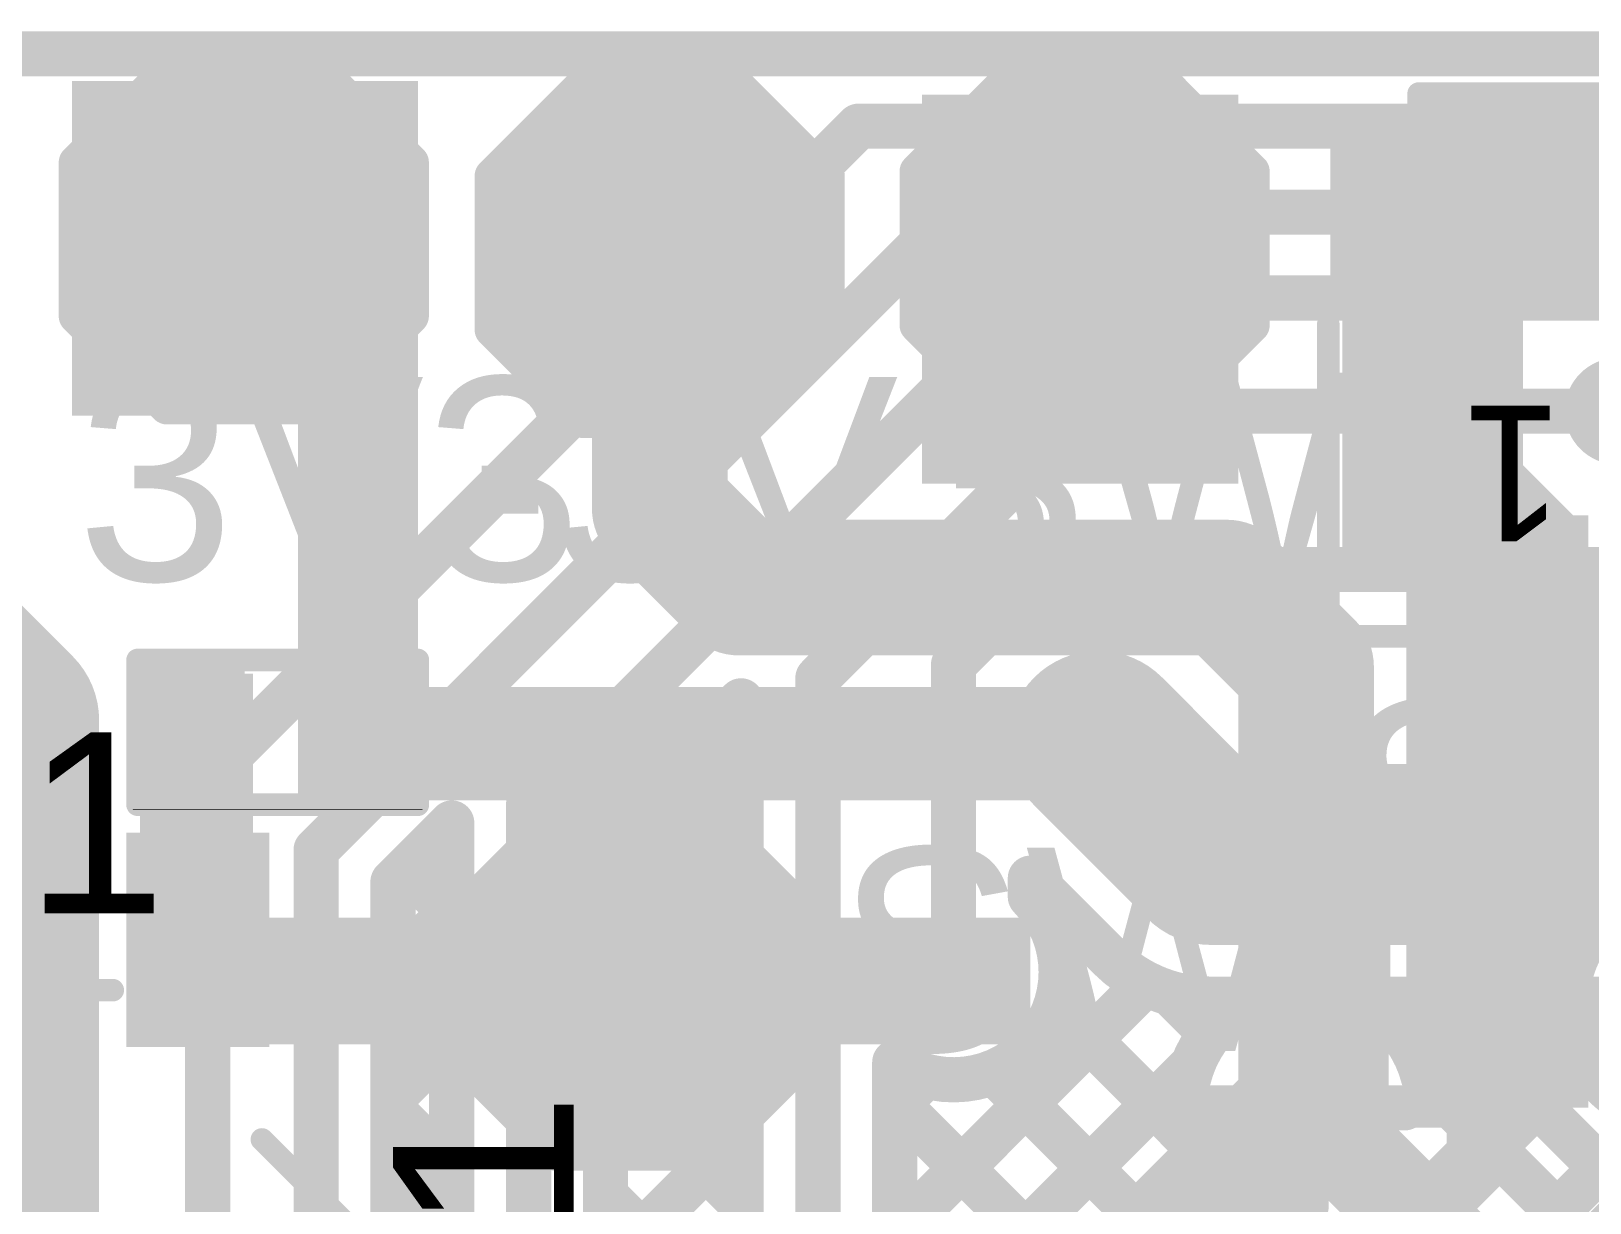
# Model space of a CAD drawing. Header units: millimetres. Extents: x -0.14 to 1.19, y -0.12 to 0.99.
# Drawn here: x 0.151 to 0.4958, y 0.73 to 0.989 of the extents above; entities that cross this region are included whole.
import ezdxf

# ---------------------------------------------------------------- set-up
doc = ezdxf.new("R2010")
doc.units = ezdxf.units.MM
doc.header["$MEASUREMENT"] = 0
for name, color, linetype in [('BottomLayer', 5, 'Continuous'), ('Mechanical2', 216, 'Continuous'), ('TopLayer', 1, 'Continuous'), ('TopOverlay', 2, 'Continuous'), ('TopPaste', 8, 'Continuous'), ('TopSolder', 216, 'Continuous'), ('ViaHoleLayer', 16, 'Continuous')]:
    doc.layers.add(name, color=color, linetype=linetype)
doc.styles.add('Arial', font='', dxfattribs={"height": 0.2})
doc.styles.get('Arial').set_extended_font_data('Arial')

# ---------------------------------------------------------------- blocks, each defined once
blk = doc.blocks.new('T__________1')
at = {"layer": 'TopLayer'}
blk.add_hatch(color=1, dxfattribs=at).paths.add_polyline_path([(0.015, 0.03), (-0.015, 0.03), (-0.03, 0.015), (-0.03, -0.015), (-0.015, -0.03), (0.015, -0.03), (0.03, -0.015), (0.03, 0.015)])
at = {"layer": 'TopPaste'}
blk.add_hatch(color=8, dxfattribs=at).paths.add_polyline_path([(0.015, 0.03), (-0.015, 0.03), (-0.03, 0.015), (-0.03, -0.015), (-0.015, -0.03), (0.015, -0.03), (0.03, -0.015), (0.03, 0.015)])
at = {"layer": 'TopSolder'}
blk.add_hatch(color=216, dxfattribs=at).paths.add_polyline_path([(0.017, 0.034), (-0.017, 0.034), (-0.034, 0.017), (-0.034, -0.017), (-0.017, -0.034), (0.017, -0.034), (0.034, -0.017), (0.034, 0.017)])
at = {"layer": 'TopOverlay', "const_width": 0.00787}
for points in [[(-0.037, 0.017), (-0.017, 0.037)], [(-0.017, 0.037), (0.017, 0.037)], [(-0.017, 0.037), (0.017, 0.037)], [(0.017, 0.037), (0.037, 0.017)], [(-0.037, -0.017), (-0.037, 0.017)], [(0.037, -0.017), (0.037, 0.017)], [(-0.037, -0.017), (-0.017, -0.037)], [(0.017, -0.037), (0.037, -0.017)], [(-0.017, -0.037), (0.017, -0.037)], [(-0.017, -0.037), (0.017, -0.037)]]:
    blk.add_lwpolyline(points, dxfattribs=at)
at = {"layer": 'TopOverlay', "const_width": 0.00394}
for points in [[(-0.01897, 0.037, 1), (-0.01503, 0.037, 1)], [(-0.01897, 0.037, 1), (-0.01503, 0.037, 1)], [(-0.01897, 0.037, 1), (-0.01503, 0.037, 1)], [(0.01503, 0.037, 1), (0.01897, 0.037, 1)], [(0.01503, 0.037, 1), (0.01897, 0.037, 1)], [(0.01503, 0.037, 1), (0.01897, 0.037, 1)], [(-0.03897, 0.017, 1), (-0.03503, 0.017, 1)], [(-0.03897, 0.017, 1), (-0.03503, 0.017, 1)], [(0.03503, 0.017, 1), (0.03897, 0.017, 1)], [(0.03503, 0.017, 1), (0.03897, 0.017, 1)], [(-0.03897, -0.017, 1), (-0.03503, -0.017, 1)], [(-0.03897, -0.017, 1), (-0.03503, -0.017, 1)], [(0.03503, -0.017, 1), (0.03897, -0.017, 1)], [(0.03503, -0.017, 1), (0.03897, -0.017, 1)], [(-0.01897, -0.037, 1), (-0.01503, -0.037, 1)], [(-0.01897, -0.037, 1), (-0.01503, -0.037, 1)], [(-0.01897, -0.037, 1), (-0.01503, -0.037, 1)], [(0.01503, -0.037, 1), (0.01897, -0.037, 1)], [(0.01503, -0.037, 1), (0.01897, -0.037, 1)], [(0.01503, -0.037, 1), (0.01897, -0.037, 1)]]:
    blk.add_lwpolyline(points, format="xyb", close=True, dxfattribs=at)
blk = doc.blocks.new('T__________2')
at = {"layer": 'TopLayer'}
blk.add_hatch(color=1, dxfattribs=at).paths.add_polyline_path([(0.015, 0.03), (-0.015, 0.03), (-0.03, 0.015), (-0.03, -0.015), (-0.015, -0.03), (0.015, -0.03), (0.03, -0.015), (0.03, 0.015)])
at = {"layer": 'TopPaste'}
blk.add_hatch(color=8, dxfattribs=at).paths.add_polyline_path([(0.015, 0.03), (-0.015, 0.03), (-0.03, 0.015), (-0.03, -0.015), (-0.015, -0.03), (0.015, -0.03), (0.03, -0.015), (0.03, 0.015)])
at = {"layer": 'TopSolder'}
blk.add_hatch(color=216, dxfattribs=at).paths.add_polyline_path([(0.017, 0.034), (-0.017, 0.034), (-0.034, 0.017), (-0.034, -0.017), (-0.017, -0.034), (0.017, -0.034), (0.034, -0.017), (0.034, 0.017)])
at = {"layer": 'TopOverlay', "const_width": 0.00787}
for points in [[(-0.037, 0.017), (-0.017, 0.037)], [(-0.017, 0.037), (0.017, 0.037)], [(-0.017, 0.037), (0.017, 0.037)], [(0.017, 0.037), (0.037, 0.017)], [(-0.037, -0.017), (-0.037, 0.017)], [(0.037, -0.017), (0.037, 0.017)], [(-0.037, -0.017), (-0.017, -0.037)], [(0.017, -0.037), (0.037, -0.017)], [(-0.017, -0.037), (0.017, -0.037)], [(-0.017, -0.037), (0.017, -0.037)]]:
    blk.add_lwpolyline(points, dxfattribs=at)
at = {"layer": 'TopOverlay', "const_width": 0.00394}
for points in [[(-0.01897, 0.037, 1), (-0.01503, 0.037, 1)], [(-0.01897, 0.037, 1), (-0.01503, 0.037, 1)], [(-0.01897, 0.037, 1), (-0.01503, 0.037, 1)], [(0.01503, 0.037, 1), (0.01897, 0.037, 1)], [(0.01503, 0.037, 1), (0.01897, 0.037, 1)], [(0.01503, 0.037, 1), (0.01897, 0.037, 1)], [(-0.03897, 0.017, 1), (-0.03503, 0.017, 1)], [(-0.03897, 0.017, 1), (-0.03503, 0.017, 1)], [(0.03503, 0.017, 1), (0.03897, 0.017, 1)], [(0.03503, 0.017, 1), (0.03897, 0.017, 1)], [(-0.03897, -0.017, 1), (-0.03503, -0.017, 1)], [(-0.03897, -0.017, 1), (-0.03503, -0.017, 1)], [(0.03503, -0.017, 1), (0.03897, -0.017, 1)], [(0.03503, -0.017, 1), (0.03897, -0.017, 1)], [(-0.01897, -0.037, 1), (-0.01503, -0.037, 1)], [(-0.01897, -0.037, 1), (-0.01503, -0.037, 1)], [(-0.01897, -0.037, 1), (-0.01503, -0.037, 1)], [(0.01503, -0.037, 1), (0.01897, -0.037, 1)], [(0.01503, -0.037, 1), (0.01897, -0.037, 1)], [(0.01503, -0.037, 1), (0.01897, -0.037, 1)]]:
    blk.add_lwpolyline(points, format="xyb", close=True, dxfattribs=at)
blk = doc.blocks.new('FH34SRJ_12S_0_5SH_50___19')
at = {"layer": 'TopLayer'}
for points in [[(-0.11417, 0.06496), (-0.10236, 0.06496), (-0.10236, 0.03346), (-0.11417, 0.03346)], [(-0.09449, 0.06496), (-0.08268, 0.06496), (-0.08268, 0.03346), (-0.09449, 0.03346)], [(-0.0748, 0.06496), (-0.06299, 0.06496), (-0.06299, 0.03346), (-0.0748, 0.03346)], [(-0.05512, 0.06496), (-0.04331, 0.06496), (-0.04331, 0.03346), (-0.05512, 0.03346)], [(-0.03543, 0.06496), (-0.02362, 0.06496), (-0.02362, 0.03346), (-0.03543, 0.03346)], [(-0.01575, 0.06496), (-0.00394, 0.06496), (-0.00394, 0.03346), (-0.01575, 0.03346)], [(0.00394, 0.06496), (0.01575, 0.06496), (0.01575, 0.03346), (0.00394, 0.03346)], [(0.02362, 0.06496), (0.03543, 0.06496), (0.03543, 0.03346), (0.02362, 0.03346)], [(0.04331, 0.06496), (0.05512, 0.06496), (0.05512, 0.03346), (0.04331, 0.03346)], [(0.06299, 0.06496), (0.0748, 0.06496), (0.0748, 0.03346), (0.06299, 0.03346)], [(0.08268, 0.06496), (0.09449, 0.06496), (0.09449, 0.03346), (0.08268, 0.03346)], [(0.10236, 0.06496), (0.11417, 0.06496), (0.11417, 0.03346), (0.10236, 0.03346)], [(-0.15552, -0.03346), (-0.13977, -0.03346), (-0.13977, -0.06496), (-0.15552, -0.06496)], [(0.13977, -0.03346), (0.15552, -0.03346), (0.15552, -0.06496), (0.13977, -0.06496)]]:
    blk.add_hatch(color=1, dxfattribs=at).paths.add_polyline_path(points)
at = {"layer": 'TopPaste'}
for points in [[(-0.11417, 0.06496), (-0.10236, 0.06496), (-0.10236, 0.03346), (-0.11417, 0.03346)], [(-0.09449, 0.06496), (-0.08268, 0.06496), (-0.08268, 0.03346), (-0.09449, 0.03346)], [(-0.0748, 0.06496), (-0.06299, 0.06496), (-0.06299, 0.03346), (-0.0748, 0.03346)], [(-0.05512, 0.06496), (-0.04331, 0.06496), (-0.04331, 0.03346), (-0.05512, 0.03346)], [(-0.03543, 0.06496), (-0.02362, 0.06496), (-0.02362, 0.03346), (-0.03543, 0.03346)], [(-0.01575, 0.06496), (-0.00394, 0.06496), (-0.00394, 0.03346), (-0.01575, 0.03346)], [(0.00394, 0.06496), (0.01575, 0.06496), (0.01575, 0.03346), (0.00394, 0.03346)], [(0.02362, 0.06496), (0.03543, 0.06496), (0.03543, 0.03346), (0.02362, 0.03346)], [(0.04331, 0.06496), (0.05512, 0.06496), (0.05512, 0.03346), (0.04331, 0.03346)], [(0.06299, 0.06496), (0.0748, 0.06496), (0.0748, 0.03346), (0.06299, 0.03346)], [(0.08268, 0.06496), (0.09449, 0.06496), (0.09449, 0.03346), (0.08268, 0.03346)], [(0.10236, 0.06496), (0.11417, 0.06496), (0.11417, 0.03346), (0.10236, 0.03346)], [(-0.15552, -0.03346), (-0.13977, -0.03346), (-0.13977, -0.06496), (-0.15552, -0.06496)], [(0.13977, -0.03346), (0.15552, -0.03346), (0.15552, -0.06496), (0.13977, -0.06496)]]:
    blk.add_hatch(color=8, dxfattribs=at).paths.add_polyline_path(points)
at = {"layer": 'TopSolder'}
for points in [[(-0.11817, 0.06896), (-0.09836, 0.06896), (-0.09836, 0.02946), (-0.11817, 0.02946)], [(-0.09849, 0.06896), (-0.07868, 0.06896), (-0.07868, 0.02946), (-0.09849, 0.02946)], [(-0.0788, 0.06896), (-0.05899, 0.06896), (-0.05899, 0.02946), (-0.0788, 0.02946)], [(-0.05912, 0.06896), (-0.03931, 0.06896), (-0.03931, 0.02946), (-0.05912, 0.02946)], [(-0.03943, 0.06896), (-0.01962, 0.06896), (-0.01962, 0.02946), (-0.03943, 0.02946)], [(-0.01975, 0.06896), (0.00006, 0.06896), (0.00006, 0.02946), (-0.01975, 0.02946)], [(-0.00006, 0.06896), (0.01975, 0.06896), (0.01975, 0.02946), (-0.00006, 0.02946)], [(0.01962, 0.06896), (0.03943, 0.06896), (0.03943, 0.02946), (0.01962, 0.02946)], [(0.03931, 0.06896), (0.05912, 0.06896), (0.05912, 0.02946), (0.03931, 0.02946)], [(0.05899, 0.06896), (0.0788, 0.06896), (0.0788, 0.02946), (0.05899, 0.02946)], [(0.07868, 0.06896), (0.09849, 0.06896), (0.09849, 0.02946), (0.07868, 0.02946)], [(0.09836, 0.06896), (0.11817, 0.06896), (0.11817, 0.02946), (0.09836, 0.02946)], [(-0.15952, -0.02946), (-0.13577, -0.02946), (-0.13577, -0.06896), (-0.15952, -0.06896)], [(0.13577, -0.02946), (0.15952, -0.02946), (0.15952, -0.06896), (0.13577, -0.06896)]]:
    blk.add_hatch(color=216, dxfattribs=at).paths.add_polyline_path(points)
at = {"layer": 'TopOverlay'}
for points, const_width in [([(0.128, 0.064), (0.122, 0.058)], 0.00787), ([(0.128, 0.064), (0.128, 0.052)], 0.00787), ([(0.128, 0.052), (0.122, 0.058)], 0.00787), ([(-0.16, 0.043), (-0.16, -0.026)], 0.005), ([(-0.124, 0.043), (-0.16, 0.043)], 0.005), ([(0.16, 0.043), (0.124, 0.043)], 0.005), ([(0.16, 0.043), (0.16, -0.026)], 0.005), ([(-0.14, -0.071), (-0.14, -0.07698)], 0.005), ([(0.14, -0.071), (0.14, -0.077)], 0.005), ([(0.13998, -0.07698), (-0.14, -0.07698)], 0.005)]:
    blk.add_lwpolyline(points, dxfattribs=dict(at, const_width=const_width))
for points, const_width in [([(0.12603, 0.064, 1), (0.12997, 0.064, 1)], 0.00394), ([(0.12603, 0.064, 1), (0.12997, 0.064, 1)], 0.00394), ([(0.12003, 0.058, 1), (0.12397, 0.058, 1)], 0.00394), ([(0.12003, 0.058, 1), (0.12397, 0.058, 1)], 0.00394), ([(0.12603, 0.052, 1), (0.12997, 0.052, 1)], 0.00394), ([(0.12603, 0.052, 1), (0.12997, 0.052, 1)], 0.00394), ([(-0.16125, 0.043, 1), (-0.15875, 0.043, 1)], 0.0025), ([(-0.16125, 0.043, 1), (-0.15875, 0.043, 1)], 0.0025), ([(-0.12525, 0.043, 1), (-0.12275, 0.043, 1)], 0.0025), ([(0.12275, 0.043, 1), (0.12525, 0.043, 1)], 0.0025), ([(0.15875, 0.043, 1), (0.16125, 0.043, 1)], 0.0025), ([(0.15875, 0.043, 1), (0.16125, 0.043, 1)], 0.0025), ([(-0.16125, -0.026, 1), (-0.15875, -0.026, 1)], 0.0025), ([(0.15875, -0.026, 1), (0.16125, -0.026, 1)], 0.0025), ([(-0.14125, -0.071, 1), (-0.13875, -0.071, 1)], 0.0025), ([(0.13875, -0.071, 1), (0.14125, -0.071, 1)], 0.0025), ([(-0.14125, -0.07698, 1), (-0.13875, -0.07698, 1)], 0.0025), ([(-0.14125, -0.07698, 1), (-0.13875, -0.07698, 1)], 0.0025), ([(0.13873, -0.07698, 1), (0.14123, -0.07698, 1)], 0.0025), ([(0.13875, -0.077, 1), (0.14125, -0.077, 1)], 0.0025)]:
    blk.add_lwpolyline(points, format="xyb", close=True, dxfattribs=dict(at, const_width=const_width))
blk.add_text('1', height=0.03, dxfattribs=at).set_placement((0.108, -0.008))
blk = doc.blocks.new('TEST_POINT_28')
at = {"layer": 'TopLayer'}
blk.add_hatch(color=1, dxfattribs=at).paths.add_polyline_path([(0.015, 0.03), (-0.015, 0.03), (-0.03, 0.015), (-0.03, -0.015), (-0.015, -0.03), (0.015, -0.03), (0.03, -0.015), (0.03, 0.015)])
at = {"layer": 'TopPaste'}
blk.add_hatch(color=8, dxfattribs=at).paths.add_polyline_path([(0.015, 0.03), (-0.015, 0.03), (-0.03, 0.015), (-0.03, -0.015), (-0.015, -0.03), (0.015, -0.03), (0.03, -0.015), (0.03, 0.015)])
at = {"layer": 'TopSolder'}
blk.add_hatch(color=216, dxfattribs=at).paths.add_polyline_path([(0.017, 0.034), (-0.017, 0.034), (-0.034, 0.017), (-0.034, -0.017), (-0.017, -0.034), (0.017, -0.034), (0.034, -0.017), (0.034, 0.017)])
at = {"layer": 'TopOverlay', "const_width": 0.00787}
for points in [[(-0.017, 0.037), (-0.037, 0.017)], [(-0.017, 0.037), (0.017, 0.037)], [(-0.017, 0.037), (0.017, 0.037)], [(0.017, 0.037), (0.037, 0.017)], [(-0.037, 0.017), (-0.037, -0.017)], [(0.037, 0.017), (0.037, -0.017)], [(-0.037, -0.017), (-0.017, -0.037)], [(0.037, -0.017), (0.017, -0.037)], [(-0.017, -0.037), (0.017, -0.037)], [(-0.017, -0.037), (0.017, -0.037)]]:
    blk.add_lwpolyline(points, dxfattribs=at)
at = {"layer": 'TopOverlay', "const_width": 0.00394}
for points in [[(-0.01897, 0.037, 1), (-0.01503, 0.037, 1)], [(-0.01897, 0.037, 1), (-0.01503, 0.037, 1)], [(-0.01897, 0.037, 1), (-0.01503, 0.037, 1)], [(0.01503, 0.037, 1), (0.01897, 0.037, 1)], [(0.01503, 0.037, 1), (0.01897, 0.037, 1)], [(0.01503, 0.037, 1), (0.01897, 0.037, 1)], [(-0.03897, 0.017, 1), (-0.03503, 0.017, 1)], [(-0.03897, 0.017, 1), (-0.03503, 0.017, 1)], [(0.03503, 0.017, 1), (0.03897, 0.017, 1)], [(0.03503, 0.017, 1), (0.03897, 0.017, 1)], [(-0.03897, -0.017, 1), (-0.03503, -0.017, 1)], [(-0.03897, -0.017, 1), (-0.03503, -0.017, 1)], [(0.03503, -0.017, 1), (0.03897, -0.017, 1)], [(0.03503, -0.017, 1), (0.03897, -0.017, 1)], [(-0.01897, -0.037, 1), (-0.01503, -0.037, 1)], [(-0.01897, -0.037, 1), (-0.01503, -0.037, 1)], [(-0.01897, -0.037, 1), (-0.01503, -0.037, 1)], [(0.01503, -0.037, 1), (0.01897, -0.037, 1)], [(0.01503, -0.037, 1), (0.01897, -0.037, 1)], [(0.01503, -0.037, 1), (0.01897, -0.037, 1)]]:
    blk.add_lwpolyline(points, format="xyb", close=True, dxfattribs=at)
blk = doc.blocks.new('TEST_POINT_29')
at = {"layer": 'TopLayer'}
blk.add_hatch(color=1, dxfattribs=at).paths.add_polyline_path([(0.015, 0.03), (-0.015, 0.03), (-0.03, 0.015), (-0.03, -0.015), (-0.015, -0.03), (0.015, -0.03), (0.03, -0.015), (0.03, 0.015)])
at = {"layer": 'TopPaste'}
blk.add_hatch(color=8, dxfattribs=at).paths.add_polyline_path([(0.015, 0.03), (-0.015, 0.03), (-0.03, 0.015), (-0.03, -0.015), (-0.015, -0.03), (0.015, -0.03), (0.03, -0.015), (0.03, 0.015)])
at = {"layer": 'TopSolder'}
blk.add_hatch(color=216, dxfattribs=at).paths.add_polyline_path([(0.017, 0.034), (-0.017, 0.034), (-0.034, 0.017), (-0.034, -0.017), (-0.017, -0.034), (0.017, -0.034), (0.034, -0.017), (0.034, 0.017)])
at = {"layer": 'TopOverlay', "const_width": 0.00787}
for points in [[(-0.017, 0.037), (-0.037, 0.017)], [(0.017, 0.037), (-0.017, 0.037)], [(0.017, 0.037), (-0.017, 0.037)], [(0.037, 0.017), (0.017, 0.037)], [(-0.037, 0.017), (-0.037, -0.017)], [(0.037, 0.017), (0.037, -0.017)], [(-0.017, -0.037), (-0.037, -0.017)], [(0.037, -0.017), (0.017, -0.037)], [(0.017, -0.037), (-0.017, -0.037)], [(0.017, -0.037), (-0.017, -0.037)]]:
    blk.add_lwpolyline(points, dxfattribs=at)
at = {"layer": 'TopOverlay', "const_width": 0.00394}
for points in [[(-0.01897, 0.037, 1), (-0.01503, 0.037, 1)], [(-0.01897, 0.037, 1), (-0.01503, 0.037, 1)], [(-0.01897, 0.037, 1), (-0.01503, 0.037, 1)], [(0.01503, 0.037, 1), (0.01897, 0.037, 1)], [(0.01503, 0.037, 1), (0.01897, 0.037, 1)], [(0.01503, 0.037, 1), (0.01897, 0.037, 1)], [(-0.03897, 0.017, 1), (-0.03503, 0.017, 1)], [(-0.03897, 0.017, 1), (-0.03503, 0.017, 1)], [(0.03503, 0.017, 1), (0.03897, 0.017, 1)], [(0.03503, 0.017, 1), (0.03897, 0.017, 1)], [(-0.03897, -0.017, 1), (-0.03503, -0.017, 1)], [(-0.03897, -0.017, 1), (-0.03503, -0.017, 1)], [(0.03503, -0.017, 1), (0.03897, -0.017, 1)], [(0.03503, -0.017, 1), (0.03897, -0.017, 1)], [(-0.01897, -0.037, 1), (-0.01503, -0.037, 1)], [(-0.01897, -0.037, 1), (-0.01503, -0.037, 1)], [(-0.01897, -0.037, 1), (-0.01503, -0.037, 1)], [(0.01503, -0.037, 1), (0.01897, -0.037, 1)], [(0.01503, -0.037, 1), (0.01897, -0.037, 1)], [(0.01503, -0.037, 1), (0.01897, -0.037, 1)]]:
    blk.add_lwpolyline(points, format="xyb", close=True, dxfattribs=at)
blk = doc.blocks.new('R___0402_31')
at = {"layer": 'TopLayer'}
for points in [[(-0.0275, -0.0125), (-0.0275, 0.0125), (-0.0095, 0.0125), (-0.0095, -0.0125)], [(0.0095, -0.0125), (0.0095, 0.0125), (0.0275, 0.0125), (0.0275, -0.0125)]]:
    blk.add_hatch(color=1, dxfattribs=at).paths.add_polyline_path(points)
at = {"layer": 'TopPaste'}
for points in [[(-0.0275, -0.0125), (-0.0275, 0.0125), (-0.0095, 0.0125), (-0.0095, -0.0125)], [(0.0095, -0.0125), (0.0095, 0.0125), (0.0275, 0.0125), (0.0275, -0.0125)]]:
    blk.add_hatch(color=8, dxfattribs=at).paths.add_polyline_path(points)
at = {"layer": 'TopSolder'}
for points in [[(-0.02967, -0.01467), (-0.02967, 0.01467), (-0.00733, 0.01467), (-0.00733, -0.01467)], [(0.00733, -0.01467), (0.00733, 0.01467), (0.02967, 0.01467), (0.02967, -0.01467)]]:
    blk.add_hatch(color=216, dxfattribs=at).paths.add_polyline_path(points)
at = {"layer": 'TopOverlay'}
for points, const_width in [([(-0.031, 0.016), (0.031, 0.016)], 0.005), ([(-0.031, -0.016), (-0.031, 0.016)], 0.005), ([(0.031, -0.016), (0.031, 0.016)], 0.005), ([(-0.031, -0.016), (0.031, -0.016)], 0.005), ([(-0.032, -0.017), (0.032, -0.017)], 0.000127)]:
    blk.add_lwpolyline(points, dxfattribs=dict(at, const_width=const_width))
for points, const_width in [([(-0.03225, 0.016, 1), (-0.02975, 0.016, 1)], 0.0025), ([(-0.03225, 0.016, 1), (-0.02975, 0.016, 1)], 0.0025), ([(0.02975, 0.016, 1), (0.03225, 0.016, 1)], 0.0025), ([(0.02975, 0.016, 1), (0.03225, 0.016, 1)], 0.0025), ([(-0.03225, -0.016, 1), (-0.02975, -0.016, 1)], 0.0025), ([(-0.03225, -0.016, 1), (-0.02975, -0.016, 1)], 0.0025), ([(0.02975, -0.016, 1), (0.03225, -0.016, 1)], 0.0025), ([(0.02975, -0.016, 1), (0.03225, -0.016, 1)], 0.0025), ([(-0.03203, -0.017, 1), (-0.03197, -0.017, 1)], 0.0000635), ([(0.03197, -0.017, 1), (0.03203, -0.017, 1)], 0.0000635)]:
    blk.add_lwpolyline(points, format="xyb", close=True, dxfattribs=dict(at, const_width=const_width))
blk = doc.blocks.new('TC_0522C_1_7_260G__33')
at = {"layer": 'TopLayer'}
blk.add_hatch(color=1, dxfattribs=at).paths.add_polyline_path([(0.09843, -0.06102), (0.1378, -0.06102), (0.1378, -0.08465), (0.09843, -0.08465)])
at = {"layer": 'TopPaste'}
blk.add_hatch(color=8, dxfattribs=at).paths.add_polyline_path([(0.09843, -0.06102), (0.1378, -0.06102), (0.1378, -0.08465), (0.09843, -0.08465)])
at = {"layer": 'TopSolder'}
blk.add_hatch(color=216, dxfattribs=at).paths.add_polyline_path([(0.09443, -0.05702), (0.1418, -0.05702), (0.1418, -0.08865), (0.09443, -0.08865)])
at = {"layer": 'TopOverlay', "const_width": 0.005}
for points in [[(0.107, 0.056), (0.107, -0.054)], [(0.074, -0.087), (0.056, -0.105)]]:
    blk.add_lwpolyline(points, dxfattribs=at)
at = {"layer": 'TopOverlay', "const_width": 0.0025}
for points in [[(0.10575, -0.054, 1), (0.10825, -0.054, 1)], [(0.07275, -0.087, 1), (0.07525, -0.087, 1)]]:
    blk.add_lwpolyline(points, format="xyb", close=True, dxfattribs=at)

msp = doc.modelspace()

# ---------------------------------------------------------------- hatches: boundary and pattern name
at = {"layer": 'BottomLayer'}
h = msp.add_hatch(color=5, dxfattribs=at)
edge = h.paths.add_edge_path()
edge.add_arc((0.384, 0.905), 0.01181, 0, 360)
h = msp.add_hatch(color=5, dxfattribs=at)
edge = h.paths.add_edge_path()
edge.add_arc((0.502, 0.905), 0.01181, 0, 360)
h = msp.add_hatch(color=5, dxfattribs=at)
edge = h.paths.add_edge_path()
edge.add_arc((0.387, 0.832), 0.01181, 0, 360)
h = msp.add_hatch(color=5, dxfattribs=at)
edge = h.paths.add_edge_path()
edge.add_arc((0.355, 0.781), 0.01181, 0, 360)
h = msp.add_hatch(color=5, dxfattribs=at)
edge = h.paths.add_edge_path()
edge.add_arc((0.433, 0.751), 0.01181, 0, 360)
at = {"layer": 'TopLayer'}
for points in [[(0.16, 0.904), (0.23, 0.904), (0.23, 0.978), (0.16, 0.978)], [(0.21, 0.82), (0.2365, 0.82), (0.2365, 0.978), (0.21, 0.978)], [(0.348, 0.889), (0.418, 0.889), (0.418, 0.975), (0.348, 0.975)], [(0.44077, 0.926), (0.75677, 0.926), (0.75677, 0.972), (0.44077, 0.972)], [(0.441, 0.875), (0.481, 0.875), (0.481, 0.932), (0.441, 0.932)], [(0.4552, 0.751), (0.49543, 0.751), (0.49543, 0.882), (0.4552, 0.882)], [(0.175, 0.765), (0.2, 0.765), (0.2, 0.847), (0.175, 0.847)], [(0.211, 0.819), (0.398, 0.819), (0.398, 0.844), (0.211, 0.844)], [(0.175, 0.765), (0.372, 0.765), (0.372, 0.793), (0.175, 0.793)]]:
    msp.add_hatch(color=1, dxfattribs=at).paths.add_polyline_path(points)
h = msp.add_hatch(color=1, dxfattribs=at)
edge = h.paths.add_edge_path()
edge.add_arc((0.384, 0.905), 0.01181, 0, 360)
h = msp.add_hatch(color=1, dxfattribs=at)
edge = h.paths.add_edge_path()
edge.add_arc((0.502, 0.905), 0.01181, 0, 360)
h = msp.add_hatch(color=1, dxfattribs=at)
edge = h.paths.add_edge_path()
edge.add_arc((0.387, 0.832), 0.01181, 0, 360)
h = msp.add_hatch(color=1, dxfattribs=at)
edge = h.paths.add_edge_path()
edge.add_arc((0.355, 0.781), 0.01181, 0, 360)
h = msp.add_hatch(color=1, dxfattribs=at)
edge = h.paths.add_edge_path()
edge.add_arc((0.433, 0.751), 0.01181, 0, 360)
at = {"layer": 'ViaHoleLayer'}
h = msp.add_hatch(color=16, dxfattribs=at)
edge = h.paths.add_edge_path()
edge.add_arc((0.384, 0.905), 0.00591, 0, 360)
h = msp.add_hatch(color=16, dxfattribs=at)
edge = h.paths.add_edge_path()
edge.add_arc((0.387, 0.832), 0.00591, 0, 360)
h = msp.add_hatch(color=16, dxfattribs=at)
edge = h.paths.add_edge_path()
edge.add_arc((0.355, 0.781), 0.00591, 0, 360)
h = msp.add_hatch(color=16, dxfattribs=at)
edge = h.paths.add_edge_path()
edge.add_arc((0.433, 0.751), 0.00591, 0, 360)

# ---------------------------------------------------------------- linework, layer by layer
at = {"layer": 'BottomLayer'}
for points, const_width in [([(0.19, 0.824), (0.334, 0.968)], 0.01), ([(0.334, 0.968), (1.107, 0.968)], 0.01), ([(0.214, 0.808), (0.355, 0.949)], 0.01), ([(0.355, 0.949), (1.097, 0.949)], 0.01), ([(0.261, 0.818), (0.373, 0.93)], 0.01), ([(0.373, 0.93), (1.085, 0.93)], 0.01), ([(0.078, 0.90467), (0.146, 0.83667)], 0.04), ([(0.325, 0.846), (0.384, 0.905)], 0.01), ([(0.384, 0.905), (0.502, 0.905)], 0.01), ([(0.355, 0.84896), (0.37604, 0.87)], 0.01), ([(0.37604, 0.87), (0.502, 0.87)], 0.01), ([(0.146, 0.525), (0.146, 0.83667)], 0.04), ([(0.355, 0.781), (0.355, 0.84896)], 0.01), ([(0.387, 0.832), (0.412, 0.807)], 0.04), ([(0.325, 0.668), (0.325, 0.846)], 0.01), ([(0.278, 0.81096), (0.308, 0.84096)], 0.01), ([(0.308, 0.68467), (0.308, 0.84096)], 0.01), ([(0.278, 0.80031), (0.308, 0.83031)], 0.01), ([(0.2949, 0.82786), (0.308, 0.81475)], 0.01), ([(0.19, 0.548), (0.19, 0.824)], 0.01), ([(0.412, 0.807), (0.522, 0.807)], 0.04), ([(0.261, 0.628), (0.261, 0.818)], 0.01), ([(0.231, 0.80096), (0.244, 0.81396)], 0.01), ([(0.244, 0.64467), (0.244, 0.81396)], 0.01), ([(0.28076, 0.81371), (0.308, 0.78647)], 0.01), ([(0.278, 0.64467), (0.278, 0.81096)], 0.01), ([(0.214, 0.603), (0.214, 0.808)], 0.01), ([(0.23397, 0.80393), (0.244, 0.7939)], 0.01), ([(0.278, 0.77202), (0.308, 0.80202)], 0.01), ([(0.231, 0.61967), (0.231, 0.80096)], 0.01), ([(0.372, 0.80175), (0.38934, 0.7844)], 0.01), ([(0.372, 0.79767), (0.372, 0.80175)], 0.01), ([(0.231, 0.78159), (0.244, 0.79459)], 0.01), ([(0.278, 0.78819), (0.308, 0.75819)], 0.01), ([(0.378, 0.78717), (0.38229, 0.79146)], 0.01), ([(0.231, 0.77862), (0.244, 0.76562)], 0.01), ([(0.342, 0.72288), (0.39756, 0.77844)], 0.01), ([(0.40304, 0.77628), (0.41185, 0.76747)], 0.01), ([(0.412, 0.775), (0.42105, 0.775)], 0.01), ([(0.44495, 0.775), (0.522, 0.775)], 0.01), ([(0.44854, 0.77285), (0.45069, 0.775)], 0.01), ([(0.46025, 0.75628), (0.47897, 0.775)], 0.01), ([(0.46089, 0.775), (0.512, 0.72389)], 0.01), ([(0.47439, 0.74214), (0.50725, 0.775)], 0.01), ([(0.48917, 0.775), (0.51362, 0.75056)], 0.01), ([(0.278, 0.74374), (0.308, 0.77374)], 0.01), ([(0.37758, 0.77345), (0.40715, 0.74389)], 0.01), ([(0.231, 0.75331), (0.244, 0.76631)], 0.01), ([(0.342, 0.68467), (0.342, 0.76105)], 0.01), ([(0.342, 0.6946), (0.40795, 0.76054)], 0.01), ([(0.48853, 0.72799), (0.52229, 0.76176)], 0.01), ([(0.278, 0.7599), (0.308, 0.7299)], 0.01), ([(0.342, 0.75117), (0.34883, 0.758)], 0.01), ([(0.36386, 0.7589), (0.456, 0.66675)], 0.01), ([(0.45901, 0.75752), (0.49526, 0.72126)], 0.01), ([(0.433, 0.751), (0.479, 0.705)], 0.022), ([(0.231, 0.75033), (0.244, 0.73733)], 0.01), ([(0.342, 0.75247), (0.456, 0.63847)], 0.01), ([(0.41119, 0.751), (0.433, 0.751)], 0.01), ([(0.433, 0.751), (0.45481, 0.751)], 0.01), ([(0.433, 0.72919), (0.433, 0.751)], 0.01), ([(0.278, 0.71545), (0.308, 0.74545)], 0.01), ([(0.231, 0.72502), (0.244, 0.73802)], 0.01), ([(0.34835, 0.67266), (0.41115, 0.73546)], 0.01), ([(0.278, 0.73162), (0.308, 0.70162)], 0.01), ([(0.42589, 0.72515), (0.456, 0.69504)], 0.01)]:
    msp.add_lwpolyline(points, dxfattribs=dict(at, const_width=const_width))
for points, const_width in [([(0.3315, 0.968, 1), (0.3365, 0.968, 1)], 0.005), ([(0.3315, 0.968, 1), (0.3365, 0.968, 1)], 0.005), ([(0.3525, 0.949, 1), (0.3575, 0.949, 1)], 0.005), ([(0.3525, 0.949, 1), (0.3575, 0.949, 1)], 0.005), ([(0.3705, 0.93, 1), (0.3755, 0.93, 1)], 0.005), ([(0.3705, 0.93, 1), (0.3755, 0.93, 1)], 0.005), ([(0.3815, 0.905, 1), (0.3865, 0.905, 1)], 0.005), ([(0.3815, 0.905, 1), (0.3865, 0.905, 1)], 0.005), ([(0.37354, 0.87, 1), (0.37854, 0.87, 1)], 0.005), ([(0.37354, 0.87, 1), (0.37854, 0.87, 1)], 0.005), ([(0.136, 0.83667, 1), (0.156, 0.83667, 1)], 0.02), ([(0.136, 0.83667, 1), (0.156, 0.83667, 1)], 0.02), ([(0.3525, 0.84896, 1), (0.3575, 0.84896, 1)], 0.005), ([(0.3525, 0.84896, 1), (0.3575, 0.84896, 1)], 0.005), ([(0.377, 0.832, 1), (0.397, 0.832, 1)], 0.02), ([(0.3225, 0.846, 1), (0.3275, 0.846, 1)], 0.005), ([(0.3225, 0.846, 1), (0.3275, 0.846, 1)], 0.005), ([(0.3055, 0.84096, 1), (0.3105, 0.84096, 1)], 0.005), ([(0.3055, 0.84096, 1), (0.3105, 0.84096, 1)], 0.005), ([(0.3055, 0.83031, 1), (0.3105, 0.83031, 1)], 0.005), ([(0.2924, 0.82786, 1), (0.2974, 0.82786, 1)], 0.005), ([(0.1875, 0.824, 1), (0.1925, 0.824, 1)], 0.005), ([(0.1875, 0.824, 1), (0.1925, 0.824, 1)], 0.005), ([(0.402, 0.807, 1), (0.422, 0.807, 1)], 0.02), ([(0.402, 0.807, 1), (0.422, 0.807, 1)], 0.02), ([(0.2585, 0.818, 1), (0.2635, 0.818, 1)], 0.005), ([(0.2585, 0.818, 1), (0.2635, 0.818, 1)], 0.005), ([(0.2415, 0.81396, 1), (0.2465, 0.81396, 1)], 0.005), ([(0.2415, 0.81396, 1), (0.2465, 0.81396, 1)], 0.005), ([(0.27826, 0.81371, 1), (0.28326, 0.81371, 1)], 0.005), ([(0.3055, 0.81475, 1), (0.3105, 0.81475, 1)], 0.005), ([(0.2755, 0.81096, 1), (0.2805, 0.81096, 1)], 0.005), ([(0.2755, 0.81096, 1), (0.2805, 0.81096, 1)], 0.005), ([(0.2115, 0.808, 1), (0.2165, 0.808, 1)], 0.005), ([(0.2115, 0.808, 1), (0.2165, 0.808, 1)], 0.005), ([(0.23147, 0.80393, 1), (0.23647, 0.80393, 1)], 0.005), ([(0.3055, 0.80202, 1), (0.3105, 0.80202, 1)], 0.005), ([(0.2285, 0.80096, 1), (0.2335, 0.80096, 1)], 0.005), ([(0.2285, 0.80096, 1), (0.2335, 0.80096, 1)], 0.005), ([(0.2755, 0.80031, 1), (0.2805, 0.80031, 1)], 0.005), ([(0.3695, 0.80175, 1), (0.3745, 0.80175, 1)], 0.005), ([(0.3695, 0.80175, 1), (0.3745, 0.80175, 1)], 0.005), ([(0.3695, 0.79767, 1), (0.3745, 0.79767, 1)], 0.005), ([(0.3695, 0.79767, 1), (0.3745, 0.79767, 1)], 0.005), ([(0.2415, 0.79459, 1), (0.2465, 0.79459, 1)], 0.005), ([(0.2415, 0.7939, 1), (0.2465, 0.7939, 1)], 0.005), ([(0.2755, 0.78819, 1), (0.2805, 0.78819, 1)], 0.005), ([(0.37979, 0.79146, 1), (0.38479, 0.79146, 1)], 0.005), ([(0.3055, 0.78647, 1), (0.3105, 0.78647, 1)], 0.005), ([(0.3755, 0.78717, 1), (0.3805, 0.78717, 1)], 0.005), ([(0.2285, 0.78159, 1), (0.2335, 0.78159, 1)], 0.005), ([(0.38684, 0.7844, 1), (0.39184, 0.7844, 1)], 0.005), ([(0.38684, 0.7844, 1), (0.39184, 0.7844, 1)], 0.005), ([(0.38687, 0.78437, 1), (0.39187, 0.78437, 1)], 0.005), ([(0.2285, 0.77862, 1), (0.2335, 0.77862, 1)], 0.005), ([(0.3525, 0.781, 1), (0.3575, 0.781, 1)], 0.005), ([(0.37631, 0.781, 1), (0.38131, 0.781, 1)], 0.005), ([(0.37631, 0.781, 1), (0.38131, 0.781, 1)], 0.005), ([(0.39506, 0.77844, 1), (0.40006, 0.77844, 1)], 0.005), ([(0.40054, 0.77628, 1), (0.40554, 0.77628, 1)], 0.005), ([(0.4095, 0.775, 1), (0.4145, 0.775, 1)], 0.005), ([(0.4095, 0.775, 1), (0.4145, 0.775, 1)], 0.005), ([(0.4095, 0.775, 1), (0.4145, 0.775, 1)], 0.005), ([(0.41855, 0.775, 1), (0.42355, 0.775, 1)], 0.005), ([(0.41855, 0.775, 1), (0.42355, 0.775, 1)], 0.005), ([(0.44245, 0.775, 1), (0.44745, 0.775, 1)], 0.005), ([(0.44245, 0.775, 1), (0.44745, 0.775, 1)], 0.005), ([(0.44819, 0.775, 1), (0.45319, 0.775, 1)], 0.005), ([(0.45839, 0.775, 1), (0.46339, 0.775, 1)], 0.005), ([(0.47647, 0.775, 1), (0.48147, 0.775, 1)], 0.005), ([(0.48667, 0.775, 1), (0.49167, 0.775, 1)], 0.005), ([(0.2755, 0.77202, 1), (0.2805, 0.77202, 1)], 0.005), ([(0.3055, 0.77374, 1), (0.3105, 0.77374, 1)], 0.005), ([(0.37508, 0.77345, 1), (0.38008, 0.77345, 1)], 0.005), ([(0.44604, 0.77285, 1), (0.45104, 0.77285, 1)], 0.005), ([(0.40935, 0.76747, 1), (0.41435, 0.76747, 1)], 0.005), ([(0.2415, 0.76631, 1), (0.2465, 0.76631, 1)], 0.005), ([(0.2415, 0.76562, 1), (0.2465, 0.76562, 1)], 0.005), ([(0.3395, 0.76105, 1), (0.3445, 0.76105, 1)], 0.005), ([(0.3395, 0.76105, 1), (0.3445, 0.76105, 1)], 0.005), ([(0.40545, 0.76054, 1), (0.41045, 0.76054, 1)], 0.005), ([(0.2755, 0.7599, 1), (0.2805, 0.7599, 1)], 0.005), ([(0.3055, 0.75819, 1), (0.3105, 0.75819, 1)], 0.005), ([(0.34633, 0.758, 1), (0.35133, 0.758, 1)], 0.005), ([(0.36136, 0.7589, 1), (0.36636, 0.7589, 1)], 0.005), ([(0.45651, 0.75752, 1), (0.46151, 0.75752, 1)], 0.005), ([(0.45651, 0.75752, 1), (0.46151, 0.75752, 1)], 0.005), ([(0.4275, 0.751, 1), (0.4385, 0.751, 1)], 0.011), ([(0.45775, 0.75628, 1), (0.46275, 0.75628, 1)], 0.005), ([(0.2285, 0.75331, 1), (0.2335, 0.75331, 1)], 0.005), ([(0.2285, 0.75033, 1), (0.2335, 0.75033, 1)], 0.005), ([(0.3395, 0.75247, 1), (0.3445, 0.75247, 1)], 0.005), ([(0.3395, 0.75117, 1), (0.3445, 0.75117, 1)], 0.005), ([(0.40869, 0.751, 1), (0.41369, 0.751, 1)], 0.005), ([(0.4305, 0.751, 1), (0.4355, 0.751, 1)], 0.005), ([(0.4305, 0.751, 1), (0.4355, 0.751, 1)], 0.005), ([(0.4305, 0.751, 1), (0.4355, 0.751, 1)], 0.005), ([(0.45231, 0.751, 1), (0.45731, 0.751, 1)], 0.005), ([(0.2755, 0.74374, 1), (0.2805, 0.74374, 1)], 0.005), ([(0.3055, 0.74545, 1), (0.3105, 0.74545, 1)], 0.005), ([(0.40465, 0.74389, 1), (0.40965, 0.74389, 1)], 0.005), ([(0.47189, 0.74214, 1), (0.47689, 0.74214, 1)], 0.005), ([(0.2415, 0.73802, 1), (0.2465, 0.73802, 1)], 0.005), ([(0.2415, 0.73733, 1), (0.2465, 0.73733, 1)], 0.005), ([(0.40865, 0.73546, 1), (0.41365, 0.73546, 1)], 0.005), ([(0.2755, 0.73162, 1), (0.2805, 0.73162, 1)], 0.005), ([(0.3055, 0.7299, 1), (0.3105, 0.7299, 1)], 0.005), ([(0.4305, 0.72919, 1), (0.4355, 0.72919, 1)], 0.005), ([(0.48603, 0.72799, 1), (0.49103, 0.72799, 1)], 0.005), ([(0.2285, 0.72502, 1), (0.2335, 0.72502, 1)], 0.005), ([(0.42339, 0.72515, 1), (0.42839, 0.72515, 1)], 0.005)]:
    msp.add_lwpolyline(points, format="xyb", close=True, dxfattribs=dict(at, const_width=const_width))
at = {"layer": 'BottomLayer', "const_width": 0.01}
for points in [[(0.372, 0.79767, -0.196384), (0.37881, 0.781)], [(0.412, 0.775, -0.199231), (0.38934, 0.7844)], [(0.412, 0.775, -0.198912), (0.38937, 0.78437)], [(0.37881, 0.781, -0.595474), (0.342, 0.76105)], [(0.42648, 0.72499, -0.696647), (0.42105, 0.775)], [(0.44495, 0.775, -0.219183), (0.45901, 0.75752)]]:
    msp.add_lwpolyline(points, format="xyb", dxfattribs=at)
at = {"layer": 'Mechanical2', "const_width": 0.01}
msp.add_lwpolyline([(0, 0.984), (1.1811, 0.984)], dxfattribs=at)
at = {"layer": 'TopLayer'}
for points, const_width in [([(0.198, 0.93972), (0.198, 0.943)], 0.04), ([(0.198, 0.93972), (0.209, 0.92872)], 0.04), ([(0.29, 0.88357), (0.29, 0.94)], 0.03), ([(0.45025, 0.91675), (0.45025, 0.94743)], 0.01), ([(0.384, 0.902), (0.384, 0.941)], 0.01), ([(0.45025, 0.91675), (0.48963, 0.87737)], 0.01), ([(0.29, 0.88357), (0.30757, 0.866)], 0.03), ([(0.30757, 0.866), (0.41543, 0.866)], 0.03), ([(0.41543, 0.866), (0.433, 0.84843)], 0.03), ([(0.48963, 0.849), (0.48963, 0.87737)], 0.01), ([(0.433, 0.751), (0.433, 0.84843)], 0.03), ([(0.48963, 0.75563), (0.48963, 0.849)], 0.01), ([(0.47156, 0.81274), (0.47532, 0.8165)], 0.012), ([(0.47156, 0.74003), (0.47156, 0.81274)], 0.015), ([(0.392, 0.71), (0.433, 0.751)], 0.03), ([(0.365, 0.63347), (0.47156, 0.74003)], 0.015), ([(0.389, 0.614), (0.51, 0.735)], 0.01)]:
    msp.add_lwpolyline(points, dxfattribs=dict(at, const_width=const_width))
for points, const_width in [([(0.188, 0.943, 1), (0.208, 0.943, 1)], 0.02), ([(0.188, 0.93972, 1), (0.208, 0.93972, 1)], 0.02), ([(0.188, 0.93972, 1), (0.208, 0.93972, 1)], 0.02), ([(0.2825, 0.94, 1), (0.2975, 0.94, 1)], 0.015), ([(0.44775, 0.94743, 1), (0.45275, 0.94743, 1)], 0.005), ([(0.199, 0.92872, 1), (0.219, 0.92872, 1)], 0.02), ([(0.3815, 0.941, 1), (0.3865, 0.941, 1)], 0.005), ([(0.44775, 0.91675, 1), (0.45275, 0.91675, 1)], 0.005), ([(0.44775, 0.91675, 1), (0.45275, 0.91675, 1)], 0.005), ([(0.3815, 0.902, 1), (0.3865, 0.902, 1)], 0.005), ([(0.2825, 0.88357, 1), (0.2975, 0.88357, 1)], 0.015), ([(0.2825, 0.88357, 1), (0.2975, 0.88357, 1)], 0.015), ([(0.30007, 0.866, 1), (0.31507, 0.866, 1)], 0.015), ([(0.30007, 0.866, 1), (0.31507, 0.866, 1)], 0.015), ([(0.40793, 0.866, 1), (0.42293, 0.866, 1)], 0.015), ([(0.40793, 0.866, 1), (0.42293, 0.866, 1)], 0.015), ([(0.48713, 0.87737, 1), (0.49213, 0.87737, 1)], 0.005), ([(0.48713, 0.87737, 1), (0.49213, 0.87737, 1)], 0.005), ([(0.4255, 0.84843, 1), (0.4405, 0.84843, 1)], 0.015), ([(0.4255, 0.84843, 1), (0.4405, 0.84843, 1)], 0.015), ([(0.48713, 0.849, 1), (0.49213, 0.849, 1)], 0.005), ([(0.48713, 0.849, 1), (0.49213, 0.849, 1)], 0.005), ([(0.47232, 0.8165, 1), (0.47832, 0.8165, 1)], 0.006), ([(0.46781, 0.81274, 1), (0.47531, 0.81274, 1)], 0.0075), ([(0.46856, 0.81274, 1), (0.47456, 0.81274, 1)], 0.006), ([(0.4255, 0.751, 1), (0.4405, 0.751, 1)], 0.015), ([(0.4255, 0.751, 1), (0.4405, 0.751, 1)], 0.015), ([(0.48713, 0.75563, 1), (0.49213, 0.75563, 1)], 0.005), ([(0.46781, 0.74003, 1), (0.47531, 0.74003, 1)], 0.0075), ([(0.46781, 0.74003, 1), (0.47531, 0.74003, 1)], 0.0075)]:
    msp.add_lwpolyline(points, format="xyb", close=True, dxfattribs=dict(at, const_width=const_width))

# ---------------------------------------------------------------- block references
for name, p, rotation in [('TEST_POINT_28', (0.198, 0.943), 90), ('TEST_POINT_29', (0.29, 0.94), 180), ('FH34SRJ_12S_0_5SH_50___19', (0.5979, 0.89821), 180), ('TC_0522C_1_7_260G__33', (0.115, 0.67), 90)]:
    msp.add_blockref(name, p, dxfattribs=dict(rotation=rotation))
for name, p in [('T__________1', (0.384, 0.941)), ('R___0402_31', (0.2055, 0.834)), ('T__________2', (0.284, 0.778))]:
    msp.add_blockref(name, p)

# ---------------------------------------------------------------- texts
at = {"layer": 'TopOverlay', "style": 'Arial'}
for s, height, p in [('SW2', 0.045, (0.343, 0.86853)), ('3V3', 0.045, (0.161, 0.86753)), ('-3V3', 0.045, (0.245, 0.86753)), ('SENSOR', 0.05, (0.439, 0.79118)), ('R1', 0.04, (0.10934, 0.79401)), ('SW1', 0.045, (0.329, 0.76353)), ('BOARD', 0.05, (0.439, 0.74659))]:
    msp.add_text(s, height=height, dxfattribs=at).set_placement(p)
msp.add_text('SW1', height=0.04, rotation=90, dxfattribs=at).set_placement((0.27099, 0.63335))

doc.saveas('drawing.dxf')
